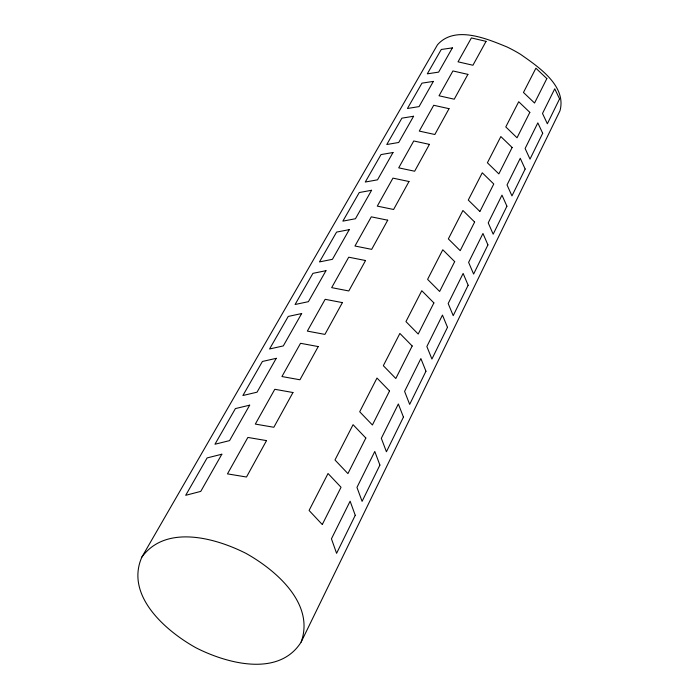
<?xml version="1.0" encoding="UTF-8"?>
<svg xmlns="http://www.w3.org/2000/svg" width="699" height="699" viewBox="0 0 699 699"><rect width="100%" height="100%" fill="white"/><g stroke="black" fill="none" stroke-linecap="round" stroke-linejoin="round"><path stroke-width="1.05" d="M301.138 642.084C315.066 603.674 275.843 570.104 246.083 553.433C215.703 537.985 165.908 524.058 141.853 557.12C124.903 595.697 165.916 631.083 195.965 647.781C226.502 663.377 278.709 677.689 301.138 642.084L559.986 110.765C566.837 85.636 537.915 66.562 520.554 54.33A124.317 101.504 28.9 0 0 507.028 46.973C486.888 38.751 454.953 25.015 437.487 44.78L141.853 557.12M322.527 524.032L341.042 487.264L328.032 473.511L309.08 510.462L322.274 524.538M479.916 211.5L493.765 184.003L482.266 172.793L468.278 200.063L479.759 211.343M355.249 515.303L336.586 553.337L331.448 538.815L350.12 501.183L355.249 515.303M379.898 465.071L362.091 501.366L356.962 487.395L374.786 451.467L379.898 465.071M403.437 417.093L386.425 451.764L381.322 438.308L398.351 403.978L403.437 417.093M425.953 371.213L409.675 404.372L404.599 391.396L420.885 358.561L425.953 371.213M447.491 327.307L431.921 359.05L426.862 346.521L442.458 315.083L447.491 327.307M468.138 285.236L453.214 315.651L448.181 303.549L463.131 273.431L468.138 285.236M487.928 244.903L473.616 274.069L468.618 262.37L482.957 233.483L487.928 244.903M506.915 206.196L493.179 234.191L488.225 222.867L501.978 195.135L506.915 206.196M525.159 169.018L511.965 195.903L507.037 184.938L520.257 158.297L525.159 169.018M542.695 133.273L530.008 159.127L525.124 148.503L537.837 122.884L542.695 133.273M559.567 98.891L547.361 123.767L542.511 113.456L554.744 88.808L559.567 98.891M365.839 438.028L347.919 473.607L334.978 459.977L353.065 424.704L365.839 438.028M389.535 390.977L372.41 424.983L359.697 411.772L376.988 378.054L389.535 390.977M412.192 345.979L395.809 378.509L383.332 365.691L399.872 333.44L412.192 345.979M433.887 302.903L418.203 334.043L405.944 321.601L421.785 290.714L433.887 302.903M454.682 261.618L439.645 291.466L427.596 279.373L442.782 249.77L454.682 261.618M474.621 222.02L460.195 250.653L448.356 238.901L462.921 210.495L474.621 222.02M512.149 147.489L498.85 173.902L487.404 162.771L500.842 136.567L512.149 147.489M529.833 112.373L517.042 137.773L505.788 126.93L518.71 101.731L529.833 112.373M546.845 78.585L534.543 103.033L523.464 92.46L535.897 68.214L546.845 78.585M266.511 440.606L246.494 477.015L227.472 473.878L247.865 437.434L266.511 440.606M292.96 392.523L273.842 427.272L255.327 424.083L274.794 389.291L292.96 392.523M318.228 346.573L299.958 379.784L281.933 376.543L300.535 343.296L318.228 346.573M342.396 302.615L324.921 334.393L307.35 331.108L325.149 299.312L342.396 302.615M365.542 260.526L348.81 290.959L331.676 287.639L348.714 257.197L365.542 260.526M387.718 220.194L371.676 249.36L354.97 246.013L371.291 216.839L387.718 220.194M408.994 181.513L393.607 209.482L377.294 206.118L392.952 178.131L408.994 181.513M429.413 144.37L414.647 171.229L398.71 167.847L413.747 140.971L429.413 144.37M449.038 108.686L434.839 134.496L419.269 131.097L433.721 105.278L449.038 108.686M467.902 74.374L454.254 99.197L439.033 95.78L452.926 70.957L467.902 74.374M486.058 41.355L472.926 65.243L458.028 61.827L471.397 37.929L486.058 41.355M221.836 454.228L200.762 491.388L185.689 495.311L207.114 457.924L221.836 454.228M249.674 405.175L229.56 440.623L214.96 444.241L235.406 408.583L249.674 405.175M276.254 358.325L257.04 392.183L242.894 395.52L262.413 361.47L276.254 358.325M301.662 313.545L283.296 345.918L269.569 348.984L288.233 316.437L301.662 313.545M325.97 270.688L308.399 301.671L295.074 304.502L312.925 273.353L325.97 270.688M349.264 229.639L332.427 259.32L319.478 261.924L336.577 232.094L349.264 229.639M371.588 190.285L355.442 218.743L342.859 221.137L359.251 192.54L371.588 190.285M393.013 152.522L377.521 179.826L365.28 182.037L381.007 154.593L393.013 152.522M413.59 116.261L398.71 142.482L386.783 144.51L401.89 118.157L413.59 116.261M433.363 81.407L419.059 106.615L407.447 108.476L421.969 83.146L433.363 81.407M452.384 47.881L438.623 72.128L427.307 73.832L441.27 49.472L452.384 47.881"/></g></svg>
